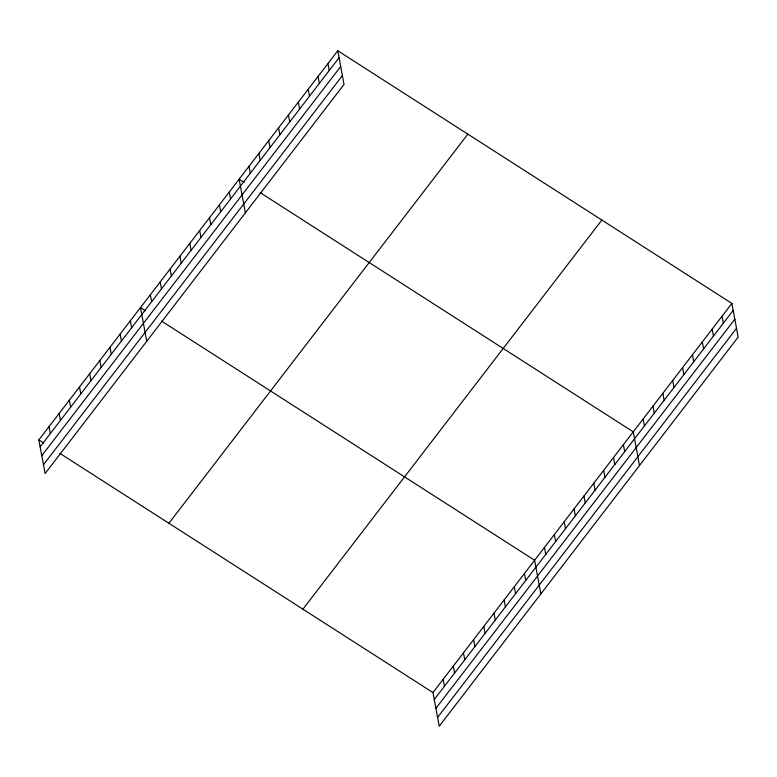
<?xml version="1.0" encoding="UTF-8"?>
<svg xmlns="http://www.w3.org/2000/svg" width="777" height="777" viewBox="0 0 777 777"><rect width="100%" height="100%" fill="white"/><g stroke="black" fill="none" stroke-linecap="round" stroke-linejoin="round"><path stroke-width="1.17" d="M337.781 50.758L344.026 84.44L45.095 473.572L38.85 439.889L337.781 50.758L731.905 303.428L738.15 337.111L439.219 726.242L432.974 692.56L59.858 453.36M40.142 446.833L339.073 57.702M41.773 455.662L340.705 66.521M43.454 464.743L342.385 75.612M168.91 523.271L467.841 134.139M302.913 609.178L601.845 220.046M432.974 692.56L731.905 303.428M434.265 699.514L733.197 310.382M435.897 708.333L734.828 319.201M437.587 717.424L736.518 328.292M244.133 182.372L239.131 179.166L245.377 212.849M260.14 192.638L633.265 431.847L639.5 465.53M145.493 310.79L140.491 307.585L146.727 341.268M161.499 321.056L534.615 560.256L540.85 593.939M38.85 439.889L43.852 443.094M722.047 316.268L723.329 323.222M712.179 329.118L713.471 336.062M702.311 341.958L703.603 348.902M692.453 354.798L693.735 361.742M682.585 367.638L683.867 374.582M672.717 380.477L674.009 387.432M662.859 393.317L664.141 400.272M652.991 406.157L654.273 413.111M643.123 419.007L644.415 425.951M623.397 444.687L624.679 451.631M613.529 457.527L614.821 464.471M603.661 470.367L604.953 477.321M593.803 483.207L595.085 490.161M583.935 496.056L585.227 503.001M574.067 508.896L575.359 515.841M564.209 521.736L565.491 528.681M554.341 534.576L555.633 541.52M544.473 547.416L545.765 554.37M524.446 573.484L525.738 580.438M514.287 586.722L515.569 593.667M504.118 599.951L505.409 606.895M493.958 613.179L495.25 620.133M483.789 626.408L485.081 633.362M473.63 639.646L474.922 646.59M463.471 652.874L464.753 659.819M453.302 666.103L454.594 673.047M443.143 679.331L444.425 686.285M327.913 63.597L329.205 70.542M318.055 76.437L319.337 83.382M308.187 89.277L309.479 96.231M298.319 102.117L299.611 109.071M288.461 114.957L289.743 121.911M278.593 127.807L279.885 134.751M268.725 140.647L270.017 147.591M258.867 153.487L260.149 160.431M248.999 166.327L250.291 173.271M229.273 192.006L230.555 198.961M219.405 204.856L220.697 211.8M209.537 217.696L210.829 224.64M199.679 230.536L200.961 237.48M189.811 243.376L191.093 250.32M179.943 256.216L181.235 263.16M170.085 269.056L171.367 276.01M160.217 281.896L161.499 288.85M150.35 294.745L151.641 301.69M130.322 320.814L131.614 327.758M120.163 334.042L121.445 340.986M109.994 347.27L111.286 354.225M99.835 360.509L101.117 367.453M89.666 373.737L90.958 380.681M79.507 386.965L80.789 393.91M69.338 400.194L70.629 407.148M59.178 413.422L60.46 420.376M49.009 426.66L50.301 433.605"/></g></svg>
